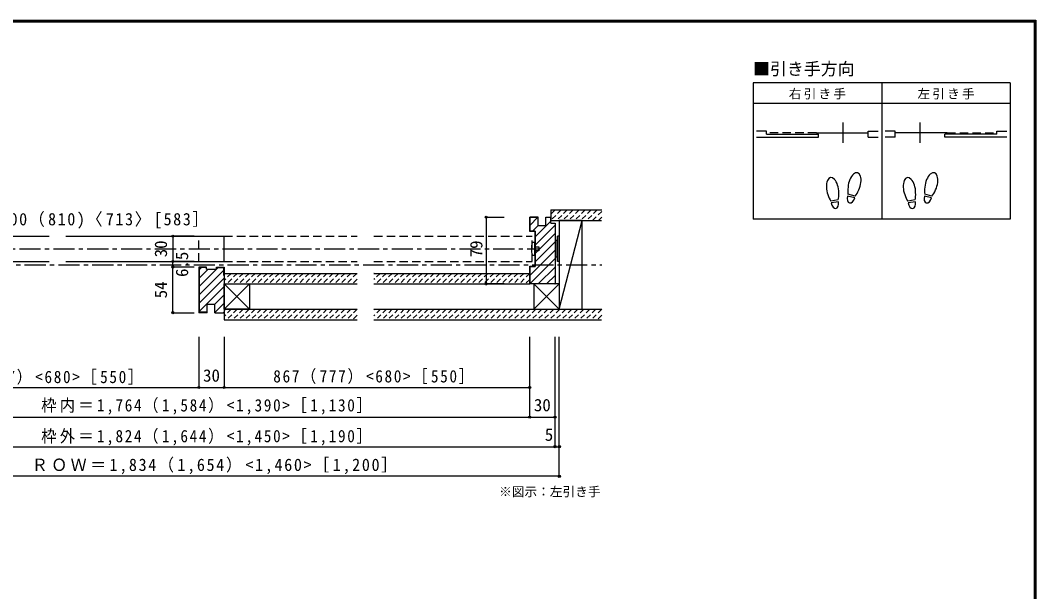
# Model space of a CAD drawing. Units: millimetres at full size, sheet at 1:5. Extents: x -973 to 977, y -718 to 696.
# Drawn here: x -223 to 977, y 20 to 696 of the extents above; entities that cross this region are included whole.
import ezdxf
from ezdxf.enums import TextEntityAlignment as Align

# ---------------------------------------------------------------- set-up
doc = ezdxf.new("R2010")
doc.units = ezdxf.units.MM
doc.header["$LTSCALE"] = 5
doc.header["$PDMODE"] = 32
doc.header["$PDSIZE"] = 2.5
for name, pattern in [('CHAIN1', [8, 5, -1, 1, -1]), ('DASHED1', [1.8, 1.2, -0.6]), ('DASHED2', [3, 2, -1])]:
    doc.linetypes.add(name, pattern=pattern)
for name, color, linetype in [('0-1_通り芯', 4, 'CHAIN1'), ('0-2_柱', 7, 'Continuous'), ('0-3_仕上げ', 2, 'Continuous'), ('0-4_枠', 3, 'Continuous'), ('0-6_扉', 2, 'Continuous'), ('0-7_金物', 7, 'Continuous'), ('0-8_戸当り', 3, 'Continuous'), ('0-A_文字', 3, 'Continuous'), ('0-B_寸法', 7, 'Continuous'), ('0-C_ハッチ', 4, 'DASHED1'), ('F-1_枠', 6, 'Continuous')]:
    doc.layers.add(name, color=color, linetype=linetype)
doc.styles.add('ＭＳ ゴシック', font='')
doc.styles.get('ＭＳ ゴシック').set_extended_font_data('MS Gothic')

msp = doc.modelspace()

# ---------------------------------------------------------------- linework, layer by layer
at = {"layer": '0-1_通り芯'}
for p, q in [((-384.356, 425.5), (389.601, 425.5)), ((-458.349, 406.5), (463.726, 406.5))]:
    msp.add_line(p, q, dxfattribs=at)
at = {"layer": '0-2_柱'}
for p, q in [((413.601, 459), (413.601, 354)), ((413.601, 354), (440.601, 459)), ((47.581, 384), (17.581, 354)), ((17.581, 384), (47.581, 354)), ((383.601, 384), (413.601, 354)), ((413.601, 384), (383.601, 354))]:
    msp.add_line(p, q, dxfattribs=at)
for points in [[(413.601, 354), (440.601, 354), (440.601, 459), (413.601, 459)], [(413.601, 384), (383.601, 384), (383.601, 354), (413.601, 354)]]:
    msp.add_lwpolyline(points, dxfattribs=at)
msp.add_lwpolyline([(17.581, 384), (47.581, 384), (47.581, 354), (17.581, 354)], close=True, dxfattribs=at)
at = {"layer": '0-3_仕上げ'}
for p, q in [((403.601, 471.5), (463.695, 471.5)), ((403.601, 471.5), (403.601, 459)), ((403.601, 459), (463.677, 459)), ((17.581, 396.5), (17.581, 384)), ((17.581, 396.5), (174.59, 396.5)), ((194.59, 396.5), (378.601, 396.5)), ((17.581, 384), (174.59, 384)), ((194.59, 384), (378.601, 384)), ((17.581, 354), (17.581, 341.5)), ((17.581, 354), (174.59, 354)), ((194.59, 354), (463.726, 354)), ((17.581, 341.5), (174.59, 341.5)), ((194.59, 341.5), (463.525, 341.5))]:
    msp.add_line(p, q, dxfattribs=at)
at = {"layer": '0-4_枠'}
for p, q in [((388.601, 463), (378.601, 463)), ((378.601, 446), (378.601, 463)), ((388.601, 462.5), (379.101, 462.5)), ((379.101, 446.5), (379.101, 462.5)), ((388.601, 453), (388.601, 463)), ((397.601, 463), (403.601, 463)), ((397.601, 453), (397.601, 463)), ((403.601, 456), (403.601, 463)), ((384.601, 446), (378.601, 446)), ((385.101, 446.5), (379.101, 446.5)), ((384.601, 446), (384.601, 405)), ((385.101, 446.5), (385.101, 404.5)), ((388.601, 453), (397.601, 453)), ((-12.419, 404), (-12.419, 350)), ((-3.419, 404), (-12.419, 404)), ((-11.919, 403.5), (-11.919, 350.5)), ((-3.419, 403.5), (-11.919, 403.5)), ((-3.419, 401.5), (-3.419, 404)), ((-3.419, 401.5), (8.581, 401.5)), ((8.581, 404), (17.581, 404)), ((8.581, 401.5), (8.581, 404)), ((8.581, 403.5), (17.081, 403.5)), ((17.081, 394), (17.081, 403.5)), ((17.581, 404), (17.581, 350)), ((378.601, 384), (378.601, 405)), ((378.601, 405), (384.601, 405)), ((379.101, 384), (379.101, 404.5)), ((379.101, 404.5), (385.101, 404.5)), ((17.081, 394), (17.581, 394)), ((-2.419, 350), (-12.419, 350)), ((-2.419, 350.5), (-11.919, 350.5)), ((-2.419, 360), (6.581, 360)), ((-2.419, 350), (-2.419, 360)), ((6.581, 350), (6.581, 360)), ((6.581, 350), (17.581, 350))]:
    msp.add_line(p, q, dxfattribs=at)
msp.add_lwpolyline([(403.601, 456), (408.601, 456), (408.601, 384), (378.601, 384)], dxfattribs=at)
at = {"layer": '0-6_扉', "color": 6}
for p, q in [((-376.349, 440.5), (-189.429, 440.5)), ((-169.429, 440.5), (17.581, 440.5)), ((17.581, 410.5), (17.581, 440.5)), ((-376.349, 410.5), (-189.429, 410.5)), ((-169.429, 410.5), (17.581, 410.5))]:
    msp.add_line(p, q, dxfattribs=at)
at = {"layer": '0-6_扉', "linetype": 'DASHED2'}
for p, q in [((-12.419, 410.5), (-12.419, 440.5)), ((17.581, 440.5), (174.59, 440.5)), ((194.59, 440.5), (381.601, 440.5)), ((381.601, 410.5), (381.601, 440.5)), ((17.581, 410.5), (174.59, 410.5)), ((194.59, 410.5), (381.601, 410.5))]:
    msp.add_line(p, q, dxfattribs=at)
at = {"layer": '0-7_金物'}
for p, q in [((384.601, 433), (381.601, 433)), ((384.601, 418), (384.601, 433)), ((409.601, 434.5), (408.601, 434.5)), ((409.601, 415.5), (409.601, 435.5)), ((411.601, 435.5), (409.601, 435.5)), ((413.601, 440.5), (411.601, 440.5)), ((411.601, 410.5), (411.601, 440.5)), ((413.601, 410.5), (413.601, 440.5)), ((384.601, 428), (389.601, 428)), ((389.601, 423), (384.601, 423)), ((389.601, 428), (389.601, 423)), ((381.601, 418), (384.601, 418)), ((409.601, 416.5), (408.601, 416.5)), ((411.601, 415.5), (409.601, 415.5)), ((413.601, 410.5), (411.601, 410.5))]:
    msp.add_line(p, q, dxfattribs=at)
msp.add_arc((409.226, 425.5), 28.625, 164.81071, 195.18929, dxfattribs=at)
at = {"layer": '0-8_戸当り', "color": 2}
for p, q in [((658.639, 564.654), (646.639, 564.654)), ((658.639, 561.054), (658.639, 564.654)), ((778.639, 557.454), (778.639, 564.654)), ((778.639, 564.654), (790.639, 564.654)), ((810.639, 564.654), (798.639, 564.654)), ((810.639, 557.454), (810.639, 564.654)), ((930.639, 561.054), (930.639, 564.654)), ((930.639, 564.654), (942.639, 564.654)), ((646.639, 557.454), (719.839, 557.454)), ((658.639, 561.054), (719.839, 561.054)), ((717.439, 562.854), (778.639, 562.854)), ((719.839, 557.454), (719.839, 561.054)), ((778.639, 557.454), (790.639, 557.454)), ((810.639, 557.454), (798.639, 557.454)), ((871.839, 562.854), (810.639, 562.854)), ((869.439, 557.454), (869.439, 561.054)), ((930.639, 561.054), (869.439, 561.054)), ((942.639, 557.454), (869.439, 557.454))]:
    msp.add_line(p, q, dxfattribs=at)
at = {"layer": '0-8_戸当り'}
for p, q in [((749.239, 550.854), (749.239, 574.854)), ((840.039, 550.854), (840.039, 574.854)), ((743.264, 483.378), (734.618, 481.853)), ((743.629, 481.31), (734.983, 479.785)), ((762.732, 485.706), (754.251, 487.978)), ((763.275, 487.735), (754.795, 490.007)), ((834.064, 483.378), (825.418, 481.853)), ((834.429, 481.31), (825.783, 479.785)), ((853.532, 485.706), (845.051, 487.978)), ((854.075, 487.735), (845.595, 490.007))]:
    msp.add_line(p, q, dxfattribs=at)
at = {"layer": '0-8_戸当り', "color": 2, "linetype": 'DASHED2'}
for p, q in [((717.439, 562.854), (658.639, 562.854)), ((871.839, 562.854), (930.639, 562.854))]:
    msp.add_line(p, q, dxfattribs=at)
at = {"layer": '0-8_戸当り'}
for centre, major_axis, ratio, start_param, end_param in [((762.52, 501.878), (3.644, 13.601), 0.5, 4.34059143, 8.22577918), ((853.32, 501.878), (3.644, 13.601), 0.5, 4.34059143, 8.22577918), ((736.603, 495.877), (-2.445, 13.867), 0.5, 4.34059143, 8.22577918), ((827.403, 495.877), (-2.445, 13.867), 0.5, 4.34059143, 8.22577918), ((762.416, 501.489), (4.416, 16.48), 0.4, 1.85063327, 2.44287679), ((762.416, 501.489), (4.416, 16.48), 0.4, 3.84030852, 4.43255203), ((853.216, 501.489), (4.416, 16.48), 0.4, 1.85063327, 2.44287679), ((853.216, 501.489), (4.416, 16.48), 0.4, 3.84030852, 4.43255203), ((736.673, 495.481), (-2.963, 16.802), 0.4, 1.85063327, 2.44287679), ((739.306, 480.548), (-1.27, 7.205), 0.6, 1.57079633, 4.71238898), ((736.673, 495.481), (-2.963, 16.802), 0.4, 3.84030852, 4.43255203), ((758.492, 486.842), (1.894, 7.067), 0.6, 1.57079633, 4.71238898), ((827.473, 495.481), (-2.963, 16.802), 0.4, 1.85063327, 2.44287679), ((830.106, 480.548), (-1.27, 7.205), 0.6, 1.57079633, 4.71238898), ((827.473, 495.481), (-2.963, 16.802), 0.4, 3.84030852, 4.43255203), ((849.292, 486.842), (1.894, 7.067), 0.6, 1.57079633, 4.71238898)]:
    msp.add_ellipse(centre, major_axis=major_axis, ratio=ratio, start_param=start_param, end_param=end_param, dxfattribs=at)
at = {"layer": '0-A_文字'}
for p, q in [((946.639, 621.667), (642.639, 621.667)), ((642.639, 621.667), (642.639, 460.667)), ((794.639, 621.667), (794.639, 460.667)), ((946.639, 621.667), (946.639, 460.667)), ((642.639, 597.667), (946.639, 597.667)), ((946.639, 460.667), (642.639, 460.667))]:
    msp.add_line(p, q, dxfattribs=at)
at = {"layer": '0-B_寸法', "color": 4}
for p, q in [((327.123, 463), (348.601, 463)), ((327.123, 463), (327.123, 384)), ((-43.124, 440.5), (-43.124, 410.5)), ((-18.078, 440.5), (-43.124, 440.5)), ((-43.124, 404), (-43.124, 410.5)), ((-18.078, 410.5), (-43.124, 410.5)), ((-43.124, 350), (-43.124, 404)), ((-18.078, 404), (-43.124, 404)), ((348.601, 384), (327.123, 384)), ((-43.124, 350), (-18.078, 350)), ((-12.419, 321.5), (-12.419, 261.5)), ((17.581, 321.5), (17.581, 261.5)), ((378.601, 226.5), (378.601, 321.5)), ((408.601, 191.5), (408.601, 321.5)), ((413.601, 156.5), (413.601, 321.5)), ((-373.349, 261.5), (378.601, 261.5)), ((-403.349, 226.5), (408.601, 226.5)), ((-408.349, 191.5), (413.601, 191.5)), ((413.601, 156.5), (-408.349, 156.5))]:
    msp.add_line(p, q, dxfattribs=at)
at = {"layer": '0-B_寸法'}
for p in [(327.123, 463), (-43.124, 440.5), (-43.124, 410.5), (-43.124, 404), (327.123, 384), (-43.124, 350), (-12.419, 261.5), (17.581, 261.5), (378.601, 261.5), (378.601, 226.5), (408.601, 226.5), (408.601, 191.5), (413.601, 191.5), (413.601, 156.5)]:
    msp.add_point(p, dxfattribs=at)
at = {"layer": '0-C_ハッチ'}
for p, q in [((408.766, 471.5), (403.608, 466.343)), ((415.837, 471.5), (403.619, 459.282)), ((422.908, 471.5), (410.408, 459)), ((429.979, 471.5), (417.479, 459)), ((437.05, 471.5), (424.55, 459)), ((444.121, 471.5), (431.621, 459)), ((451.192, 471.5), (438.692, 459)), ((458.263, 471.5), (445.763, 459)), ((463.695, 469.861), (452.834, 459)), ((463.695, 462.79), (459.905, 459)), ((25.896, 396.5), (17.581, 388.184)), ((18.825, 396.5), (17.581, 395.256)), ((32.967, 396.5), (20.467, 384)), ((40.038, 396.5), (27.538, 384)), ((47.109, 396.5), (34.609, 384)), ((54.18, 396.5), (41.68, 384)), ((61.251, 396.5), (48.751, 384)), ((68.322, 396.5), (55.822, 384)), ((75.394, 396.5), (62.894, 384)), ((82.465, 396.5), (69.965, 384)), ((89.536, 396.5), (77.036, 384)), ((96.607, 396.5), (84.107, 384)), ((103.678, 396.5), (91.178, 384)), ((110.749, 396.5), (98.249, 384)), ((117.82, 396.5), (105.32, 384)), ((124.891, 396.5), (112.391, 384)), ((131.962, 396.5), (119.462, 384)), ((139.033, 396.5), (126.533, 384)), ((146.104, 396.5), (133.604, 384)), ((153.175, 396.5), (140.675, 384)), ((160.246, 396.5), (147.746, 384)), ((167.317, 396.5), (154.817, 384)), ((174.388, 396.5), (161.888, 384)), ((194.784, 396.5), (194.59, 396.306)), ((201.855, 396.5), (194.59, 389.235)), ((208.927, 396.5), (196.427, 384)), ((215.998, 396.5), (203.498, 384)), ((223.069, 396.5), (210.569, 384)), ((230.14, 396.5), (217.64, 384)), ((237.211, 396.5), (224.711, 384)), ((244.282, 396.5), (231.782, 384)), ((251.353, 396.5), (238.853, 384)), ((258.424, 396.5), (245.924, 384)), ((265.495, 396.5), (252.995, 384)), ((272.566, 396.5), (260.066, 384)), ((279.637, 396.5), (267.137, 384)), ((286.708, 396.5), (274.208, 384)), ((293.779, 396.5), (281.279, 384)), ((300.85, 396.5), (288.35, 384)), ((307.922, 396.5), (295.422, 384)), ((314.993, 396.5), (302.493, 384)), ((322.064, 396.5), (309.564, 384)), ((329.135, 396.5), (316.635, 384)), ((336.206, 396.5), (323.706, 384)), ((343.277, 396.5), (330.777, 384)), ((350.348, 396.5), (337.848, 384)), ((357.419, 396.5), (344.919, 384)), ((364.49, 396.5), (351.99, 384)), ((371.561, 396.5), (359.061, 384)), ((378.601, 396.469), (366.132, 384)), ((174.59, 389.631), (168.96, 384)), ((378.601, 389.398), (373.203, 384)), ((25.896, 354), (17.581, 345.684)), ((18.825, 354), (17.581, 352.756)), ((32.967, 354), (20.467, 341.5)), ((40.038, 354), (27.538, 341.5)), ((47.109, 354), (34.609, 341.5)), ((54.18, 354), (41.68, 341.5)), ((61.251, 354), (48.751, 341.5)), ((68.322, 354), (55.822, 341.5)), ((75.394, 354), (62.894, 341.5)), ((82.465, 354), (69.965, 341.5)), ((89.536, 354), (77.036, 341.5)), ((96.607, 354), (84.107, 341.5)), ((103.678, 354), (91.178, 341.5)), ((110.749, 354), (98.249, 341.5)), ((117.82, 354), (105.32, 341.5)), ((124.891, 354), (112.391, 341.5)), ((131.962, 354), (119.462, 341.5)), ((139.033, 354), (126.533, 341.5)), ((146.104, 354), (133.604, 341.5)), ((153.175, 354), (140.675, 341.5)), ((160.246, 354), (147.746, 341.5)), ((167.317, 354), (154.817, 341.5)), ((167.317, 354), (154.817, 341.5)), ((174.59, 354.202), (161.888, 341.5)), ((202.128, 354), (194.59, 346.462)), ((195.057, 354), (194.59, 353.533)), ((209.199, 354), (196.699, 341.5)), ((216.27, 354), (203.77, 341.5)), ((223.341, 354), (210.841, 341.5)), ((230.412, 354), (217.912, 341.5)), ((237.483, 354), (224.983, 341.5)), ((244.554, 354), (232.054, 341.5)), ((251.625, 354), (239.125, 341.5)), ((258.696, 354), (246.196, 341.5)), ((265.768, 354), (253.268, 341.5)), ((272.839, 354), (260.339, 341.5)), ((279.91, 354), (267.41, 341.5)), ((286.981, 354), (274.481, 341.5)), ((294.052, 354), (281.552, 341.5)), ((301.123, 354), (288.623, 341.5)), ((308.194, 354), (295.694, 341.5)), ((315.265, 354), (302.765, 341.5)), ((322.336, 354), (309.836, 341.5)), ((329.407, 354), (316.907, 341.5)), ((336.478, 354), (323.978, 341.5)), ((343.549, 354), (331.049, 341.5)), ((350.62, 354), (338.12, 341.5)), ((357.691, 354), (345.191, 341.5)), ((364.762, 354), (352.262, 341.5)), ((371.834, 354), (359.334, 341.5)), ((378.905, 354), (366.405, 341.5)), ((385.976, 354), (373.476, 341.5)), ((393.047, 354), (380.547, 341.5)), ((400.118, 354), (387.618, 341.5)), ((407.189, 354), (394.689, 341.5)), ((414.26, 354), (401.76, 341.5)), ((421.331, 354), (408.831, 341.5)), ((428.402, 354), (415.902, 341.5)), ((435.473, 354), (422.973, 341.5)), ((442.544, 354), (430.044, 341.5)), ((449.615, 354), (437.115, 341.5)), ((456.686, 354), (444.186, 341.5)), ((463.726, 353.969), (451.257, 341.5)), ((174.59, 347.131), (168.96, 341.5)), ((463.726, 346.898), (458.328, 341.5))]:
    msp.add_line(p, q, dxfattribs=at)
at = {"layer": '0-C_ハッチ', "linetype": 'Continuous'}
for p, q in [((379.101, 453.71), (387.891, 462.5)), ((385.101, 439.911), (403.601, 458.411)), ((397.601, 462.31), (398.291, 463)), ((381.791, 446.5), (388.601, 453.31)), ((385.101, 430.011), (408.601, 453.511)), ((385.101, 420.112), (408.601, 443.612)), ((385.101, 410.212), (408.601, 433.712)), ((379.101, 394.313), (408.601, 423.813)), ((379.101, 384.413), (408.601, 413.913)), ((-11.919, 400.876), (-9.296, 403.5)), ((-11.919, 390.977), (-1.396, 401.5)), ((-11.919, 381.077), (8.503, 401.5)), ((-11.919, 371.178), (17.081, 400.178)), ((8.581, 401.577), (10.503, 403.5)), ((388.587, 384), (408.601, 404.014)), ((-11.919, 361.278), (17.581, 390.778)), ((398.487, 384), (408.601, 394.114)), ((408.386, 384), (408.601, 384.215)), ((-11.919, 351.379), (17.581, 380.879)), ((6.581, 359.979), (17.581, 370.979)), ((6.581, 350.08), (17.581, 361.08)), ((-2.899, 350.5), (-2.419, 350.979)), ((16.4, 350), (17.581, 351.18))]:
    msp.add_line(p, q, dxfattribs=at)
at = {"layer": 'F-1_枠'}
for p, q in [((-973.347, 695.833), (976.653, 695.833)), ((-973.347, 695), (976.653, 695)), ((-973.347, 694.167), (976.653, 694.167)), ((974.986, 695.833), (974.986, -700.833)), ((975.82, 695.833), (975.82, -700.833)), ((976.653, 695.833), (976.653, -700.833))]:
    msp.add_line(p, q, dxfattribs=at)

# ---------------------------------------------------------------- texts
at = {"layer": '0-A_文字', "color": 7, "style": 'ＭＳ ゴシック'}
for s, height, p in [('■引き手方向', 14.66, (642.639, 626.667)), ('※図示：左引き手', 11, (342.444, 129.544))]:
    msp.add_text(s, height=height, dxfattribs=at).set_placement(p, align=Align.BOTTOM_LEFT)
at = {"layer": '0-A_文字', "color": 7, "char_height": 11, "attachment_point": 7, "style": 'ＭＳ ゴシック'}
for s, insert in [('\\T1.17;右引き手', (684.889, 602.167)), ('\\T1.17;左引き手', (836.889, 602.167))]:
    msp.add_mtext(s, dxfattribs=dict(at, insert=insert))
at = {"layer": '0-B_寸法', "style": 'ＭＳ ゴシック'}
for s, p in [('30', (-45.624, 415.5)), ('79', (327.139, 415.5)), ('6.5', (-20.624, 392.25)), ('54', (-45.624, 367))]:
    msp.add_text(s, height=14.66, rotation=90, dxfattribs=at).set_placement(p, align=Align.BOTTOM_LEFT)
for s, p in [('30', (-7.419, 264)), ('30', (383.601, 229)), ('5', (396.447, 194))]:
    msp.add_text(s, height=14.66, dxfattribs=at).set_placement(p, align=Align.BOTTOM_LEFT)
at = {"layer": '0-B_寸法', "char_height": 14.66, "attachment_point": 7, "style": 'ＭＳ ゴシック'}
for s, insert in [('\\T1.2;\\W0.95;ＤＷ＝900（810)〈713〉[583］', (-315.901, 449.405)), ('\\T1.22;\\W0.9;867（777）<680>［550］', (-315.384, 264.81)), ('\\T1.22;\\W0.9;867（777）<680>［550］', (75.591, 265.589)), ('\\T1.22;\\W0.9;枠内＝1,764（1,584）<1,390>［1,130］', (-198.669, 229.411)), ('\\T1.22;\\W0.9;枠外＝1,824（1,644）<1,450>［1,190］', (-198.669, 192.958)), ('\\T1.21;\\W0.95;ＲＯＷ＝1,834（1,654）<1,460>［1,200］', (-209.919, 159))]:
    msp.add_mtext(s, dxfattribs=dict(at, insert=insert))

doc.saveas('drawing.dxf')
